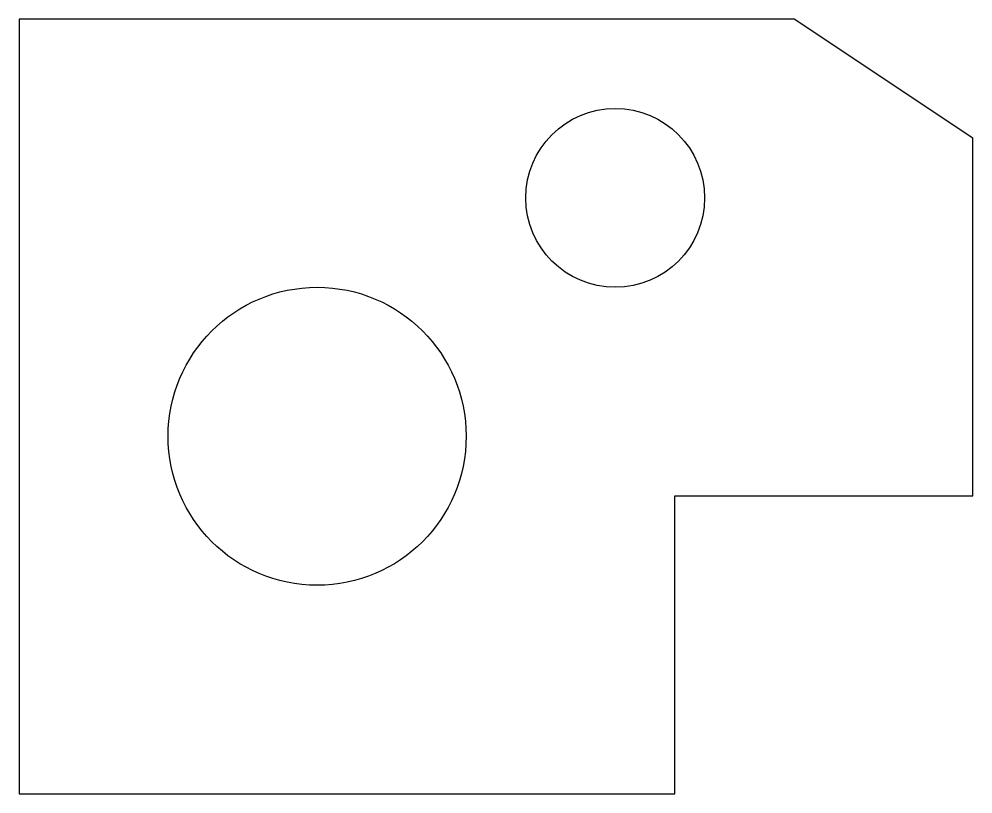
# Model space of a CAD drawing. Header units: millimetres. Extents: x 310.6 to 390.6, y 143.8 to 208.8.
import ezdxf

# ---------------------------------------------------------------- set-up
doc = ezdxf.new("R2010")
doc.units = ezdxf.units.MM

msp = doc.modelspace()

# ---------------------------------------------------------------- linework, layer by layer
for p, q in [((375.576, 208.768), (310.576, 208.768)), ((310.576, 208.768), (310.576, 143.768)), ((390.576, 198.768), (375.576, 208.768)), ((390.576, 168.768), (390.576, 198.768)), ((365.576, 143.768), (365.576, 168.768)), ((365.576, 168.768), (390.576, 168.768)), ((310.576, 143.768), (365.576, 143.768))]:
    msp.add_line(p, q)
for centre, radius in [((360.576, 193.768), 7.5), ((335.576, 173.768), 12.5)]:
    msp.add_circle(centre, radius)

doc.saveas('drawing.dxf')
